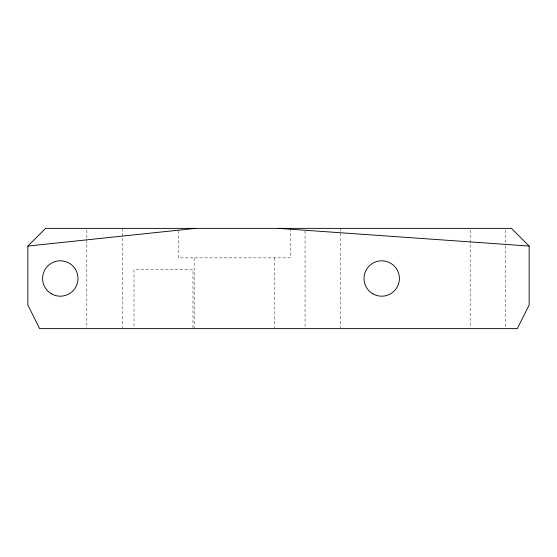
<?xml version="1.0" encoding="UTF-8"?>
<svg xmlns="http://www.w3.org/2000/svg" width="557" height="557" viewBox="0 0 557 557"><rect width="100%" height="100%" fill="white"/><g stroke="black" fill="none" stroke-linecap="round" stroke-linejoin="round"><path stroke-width="0.42" stroke-dasharray="2.79 2.09" d="M505.561 230.097L505.561 244.781M505.561 245.644L505.561 326.834M470.171 230.097L470.171 326.834M340.424 228.37L340.424 327.767M305.041 230.96L305.041 327.767M290.294 228.37L290.294 257.856L178.24 257.856L178.24 229.24M274.371 257.856L274.371 327.767M194.163 257.856L194.163 327.767M192.987 327.76L192.987 269.651L134.007 269.651L134.007 327.76M122.213 228.37L122.213 327.767M86.829 230.097L86.829 327.767"/><path stroke-width="0.84" d="M27.85 246.062L45.542 228.37L511.458 228.37L529.15 246.062L529.15 305.041L517.356 328.63L39.644 328.63L27.85 305.041L27.85 246.062L195.674 228.37M278.458 228.37L529.15 246.062M372.863 293.824A17.692 17.692 0 0 0 399.404 278.5A17.692 17.692 0 0 0 372.863 263.176A17.692 17.692 0 0 0 372.863 293.824M51.439 293.824A17.692 17.692 0 0 0 77.98 278.5A17.692 17.692 0 0 0 51.439 263.176A17.692 17.692 0 0 0 51.439 293.824"/></g></svg>
